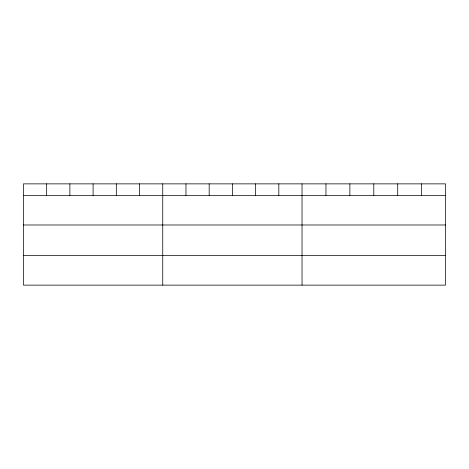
<?xml version="1.0" encoding="UTF-8"?>
<svg xmlns="http://www.w3.org/2000/svg" width="469" height="469" viewBox="0 0 469 469"><rect width="100%" height="100%" fill="white"/><g stroke="black" fill="none" stroke-linecap="round" stroke-linejoin="round"><path stroke-width="0.7" d="M445.55 195.356L445.55 285.134L23.45 285.134L23.45 183.866L445.55 183.866L445.55 195.356L23.45 195.356M23.45 224.985L445.55 224.985M23.45 255.505L445.55 255.505M421.631 183.866L421.631 195.356M397.712 183.866L397.712 195.356M373.793 183.866L373.793 195.356M349.874 183.866L349.874 195.356M325.955 183.866L325.955 195.356M302.036 183.866L302.036 285.134M278.821 183.866L278.821 195.356M255.605 183.866L255.605 195.356M232.389 183.866L232.389 195.356M209.174 183.866L209.174 195.356M185.959 183.866L185.959 195.356M162.743 183.866L162.743 285.134M139.528 183.866L139.528 195.356M116.312 183.866L116.312 195.356M93.097 183.866L93.097 195.356M69.881 183.866L69.881 195.356M46.666 183.866L46.666 195.356"/></g></svg>
